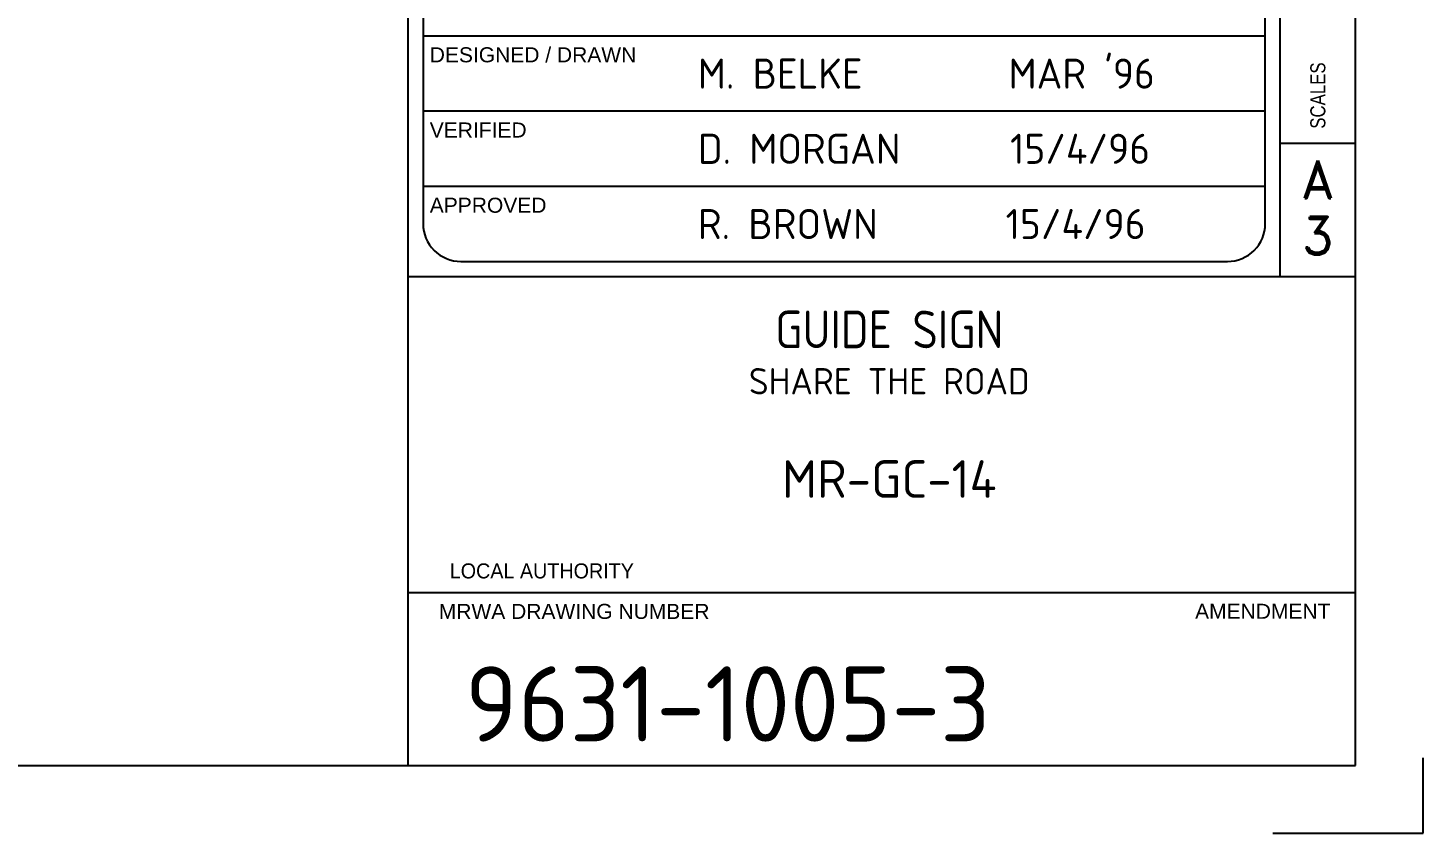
# Model space of a CAD drawing. Extents: x 0 to 420, y 0 to 297.
# Drawn here: x 327.2 to 420, y 0 to 53.5 of the extents above; entities that cross this region are included whole.
import ezdxf
from ezdxf.enums import TextEntityAlignment as Align

# ---------------------------------------------------------------- set-up
doc = ezdxf.new("R2010")
doc.units = 0
doc.header["$LTSCALE"] = 12
doc.header["$MEASUREMENT"] = 0
doc.layers.get('0').update_dxf_attribs({"linetype": 'CONTINUOUS'})
for name, color, linetype in [('TBLK18', 4, 'CONTINUOUS'), ('TBLK25', 1, 'CONTINUOUS'), ('TBLK35', 3, 'CONTINUOUS'), ('TBLK50', 7, 'CONTINUOUS')]:
    doc.layers.add(name, color=color, linetype=linetype)
doc.styles.add('HELVL', font='helvl.shx')
doc.styles.add('ISO', font='iso3098b.shx')
doc.styles.add('ROMAND', font='romand')

# ---------------------------------------------------------------- blocks, each defined once
blk = doc.blocks.new('A3BBLK')
at = {"layer": 'TBLK25'}
for p, q in [((420, 0), (420, 5)), ((410, 0), (420, 0))]:
    blk.add_line(p, q, dxfattribs=at)
at = {"layer": 'TBLK50'}
for p, q in [((352.5, 4.5), (352.5, 292.5)), ((415.5, 4.5), (415.5, 292.5)), ((13, 4.5), (415.5, 4.5))]:
    blk.add_line(p, q, dxfattribs=at)
blk = doc.blocks.new('a3_in_vtblk std dwg')
at = {"layer": 'TBLK35'}
for p, q in [((410.5, 37), (410.5, 292.5)), ((353.5, 53), (409.5, 53)), ((353.5, 48), (409.5, 48)), ((410.5, 45.868), (415.5, 45.868)), ((353.5, 43), (409.5, 43)), ((352.5, 37), (415.5, 37)), ((352.5, 16), (415.5, 16))]:
    blk.add_line(p, q, dxfattribs=at)
at = {"layer": 'TBLK50'}
blk.add_lwpolyline([(409.5, 40.5), (409.5, 79.341, 0.414214), (407, 81.841), (356, 81.841, 0.414214), (353.5, 79.341), (353.5, 40.5, 0.414214), (356, 38), (407, 38, 0.414214)], format="xyb", close=True, dxfattribs=at)
blk.add_blockref('A3BBLK', (0, 0))
at = {"layer": 'TBLK18', "style": 'HELVL'}
for s, p in [('DESIGNED / DRAWN', (353.94, 51.236)), ('VERIFIED', (353.94, 46.236)), ('APPROVED', (353.94, 41.236)), ('MRWA DRAWING NUMBER', (354.541, 14.236)), ('AMENDMENT', (404.837, 14.243))]:
    blk.add_text(s, height=1, dxfattribs=at).set_placement(p)
at = {"layer": 'TBLK18', "style": 'HELVL', "width": 0.8}
blk.add_text('SCALES', height=1, rotation=90, dxfattribs=at).set_placement((413.5, 46.821))
at = {"layer": 'TBLK18', "style": 'HELVL', "width": 0.847016}
blk.add_text('LOCAL AUTHORITY', height=1, dxfattribs=at).set_placement((355.27, 16.928), (367.518, 16.928), align=Align.FIT)
at = {"layer": 'TBLK18', "style": 'ISO'}
blk.add_attdef('MR_DIRECTORATE', text='', height=1.5, dxfattribs=at).set_placement((381.5, 68.119), align=Align.CENTER)
for tag, p in [('STREET_NAME', (355.514, 62.1)), ('SUBURB_POSTCODE', (388.488, 62.1)), ('TELEPHONE_NO.', (368.306, 59.836)), ('FAX_NO.', (393.555, 59.836))]:
    blk.add_attdef(tag, p, '', height=1.5, dxfattribs=at)
at = {"layer": 'TBLK25', "style": 'ISO'}
for tag, height, p in [('MR_BRANCH', 2, (381.5, 65.199)), ('ROAD_SECTION', 1.75, (384.5, 29.162)), ('SLK', 1.75, (384.5, 26.108)), ('CHAINAGE', 1.75, (384.5, 19.205))]:
    blk.add_attdef(tag, text='', height=height, dxfattribs=at).set_placement(p, align=Align.CENTER)
for tag, p, height in [('FILE_NUMBER', (371.773, 54.237), 2.5), ('DESIGNED_/_DRAWN', (371.773, 49.487), 2), ('VERIFIED', (371.773, 44.487), 2), ('APPROVED', (371.773, 39.487), 2), ('LOCAL_AUTHORITY', (370.48, 16.733), 1.25)]:
    blk.add_attdef(tag, p, '', height=height, dxfattribs=at)
at = {"layer": 'TBLK35', "style": 'ROMAND'}
for s, p in [('A', (413, 42.209)), ('3', (413, 38.458))]:
    blk.add_text(s, height=2.5, dxfattribs=at).set_placement(p, align=Align.CENTER)
at = {"layer": 'TBLK35', "style": 'ISO', "width": 0.9}
for tag, p in [('ROAD_PROJECT&NUMBER', (384.5, 32.231)), ('DRAWING_DESCRIPTION', (384.5, 22.288))]:
    blk.add_attdef(tag, text='', height=2.5, dxfattribs=at).set_placement(p, align=Align.CENTER)
at = {"layer": 'TBLK50', "style": 'ISO'}
blk.add_attdef('MRWA_DRG_NUMBER', (356.288, 6.085), '', height=5, dxfattribs=at)

msp = doc.modelspace()

# ---------------------------------------------------------------- block references
ref = msp.add_blockref('a3_in_vtblk std dwg', (0, 0))
ref.add_attrib('MRWA_DRG_NUMBER', '9631-1005-3', (356.28771, 6.08456), dxfattribs={"layer": 'TBLK50', "height": 5, "style": 'ISO'})
ref.add_attrib('VERIFIED', 'D. MORGAN      15/4/96', (371.77344, 44.48655), dxfattribs={"layer": 'TBLK25', "height": 2, "style": 'ISO'})
ref.add_attrib('APPROVED', 'R. BROWN       15/4/96', (371.77344, 39.48655), dxfattribs={"layer": 'TBLK25', "height": 2, "style": 'ISO'})
ref.add_attrib('DRAWING_DESCRIPTION', 'MR-GC-14', dxfattribs={"layer": 'TBLK35', "height": 2.5, "style": 'ISO'}).set_placement((384.5, 22.28803), align=Align.CENTER)
ref.add_attrib('ROAD_SECTION', 'SHARE THE ROAD', dxfattribs={"layer": 'TBLK25', "height": 1.75, "style": 'ISO'}).set_placement((384.5, 29.16174), align=Align.CENTER)
ref.add_attrib('ROAD_PROJECT&NUMBER', 'GUIDE SIGN', dxfattribs={"layer": 'TBLK35', "height": 2.5, "style": 'ISO', "width": 0.9}).set_placement((384.5, 32.23069), align=Align.CENTER)
ref.add_attrib('DESIGNED_/_DRAWN', "M. BELKE        MAR '96", (371.77344, 49.48655), dxfattribs={"layer": 'TBLK25', "height": 2, "style": 'ISO'})

doc.saveas('drawing.dxf')
